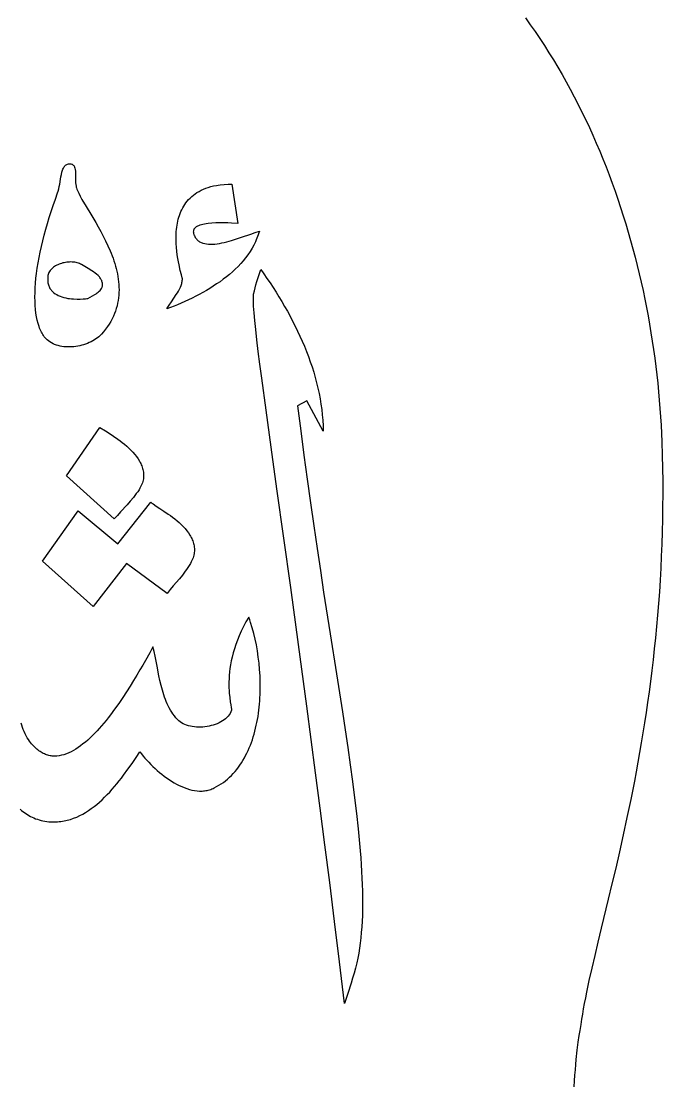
# Model space of a CAD drawing. Extents: x -500 to 500, y -300 to 300.
# Drawn here: x 276.2 to 378, y -31.7 to 137 of the extents above; entities that cross this region are included whole.
import ezdxf

# ---------------------------------------------------------------- set-up
doc = ezdxf.new("R2010")
doc.units = 0
doc.header["$MEASUREMENT"] = 0
doc.layers.add('IMPORT_-_120CM_SUR_70CM-1', color=18, linetype='CONTINUOUS')
doc.layers.add('LAYER_2', color=174, linetype='CONTINUOUS')

msp = doc.modelspace()

# ---------------------------------------------------------------- linework, layer by layer
at = {"layer": 'IMPORT_-_120CM_SUR_70CM-1'}
for points in [[(284.95, 110.62), (285.02, 110.42), (285.11, 110.22), (285.3, 109.78), (285.55, 109.3), (285.82, 108.79), (286.47, 107.68), (287.21, 106.45), (288, 105.12), (288.41, 104.42), (288.81, 103.7), (289.2, 102.96), (289.58, 102.2), (289.95, 101.43), (290.29, 100.64), (290.45, 100.24), (290.61, 99.84), (290.76, 99.44), (290.9, 99.03), (291.03, 98.62), (291.15, 98.21), (291.26, 97.8), (291.36, 97.38), (291.45, 96.96), (291.52, 96.55), (291.59, 96.13), (291.64, 95.71), (291.67, 95.28), (291.69, 94.86), (291.7, 94.44), (291.69, 94.02), (291.67, 93.6), (291.62, 93.17), (291.56, 92.75), (291.48, 92.33), (291.39, 91.91), (291.27, 91.49), (291.13, 91.07), (290.98, 90.66), (290.8, 90.24), (290.6, 89.83), (290.38, 89.42), (290.13, 89.01), (289.86, 88.6), (289.57, 88.2), (289.25, 87.79), (288.9, 87.4), (288.71, 87.2), (288.5, 87), (288.28, 86.82), (288.04, 86.65), (287.79, 86.49), (287.53, 86.33), (287.26, 86.19), (286.98, 86.06), (286.69, 85.94), (286.39, 85.83), (286.09, 85.73), (285.78, 85.64), (285.47, 85.57), (285.15, 85.5), (284.83, 85.45), (284.51, 85.41), (284.2, 85.39), (283.88, 85.37), (283.56, 85.37), (283.25, 85.39), (282.94, 85.41), (282.63, 85.45), (282.34, 85.51), (282.04, 85.58), (281.76, 85.66), (281.49, 85.76), (281.23, 85.88), (280.97, 86.01), (280.74, 86.16), (280.51, 86.32), (280.3, 86.49), (280.1, 86.69), (279.97, 86.84), (279.84, 87), (279.72, 87.17), (279.6, 87.35), (279.49, 87.53), (279.39, 87.73), (279.29, 87.93), (279.19, 88.15), (279.1, 88.37), (279.02, 88.6), (278.86, 89.08), (278.73, 89.6), (278.62, 90.14), (278.53, 90.72), (278.46, 91.32), (278.4, 91.95), (278.38, 92.61), (278.37, 93.29), (278.38, 94), (278.41, 94.73), (278.46, 95.48), (278.53, 96.26), (278.62, 97.05), (278.74, 97.87), (278.87, 98.7), (279.02, 99.56), (279.19, 100.42), (279.38, 101.31), (279.59, 102.2), (279.82, 103.12), (280.07, 104.04), (280.34, 104.98), (280.62, 105.92), (280.93, 106.88), (281.26, 107.84), (281.6, 108.82), (281.96, 109.8), (282.07, 110.11), (282.15, 110.45), (282.23, 110.82), (282.29, 111.2), (282.42, 111.99), (282.48, 112.38), (282.56, 112.75), (282.65, 113.11), (282.75, 113.44), (282.81, 113.59), (282.88, 113.73), (282.95, 113.87), (283.03, 113.99), (283.12, 114.1), (283.21, 114.19), (283.31, 114.27), (283.42, 114.34), (283.54, 114.39), (283.67, 114.42), (283.81, 114.44), (283.97, 114.44), (284.08, 114.42), (284.19, 114.39), (284.28, 114.35), (284.37, 114.29), (284.44, 114.23), (284.51, 114.15), (284.57, 114.07), (284.62, 113.97), (284.66, 113.87), (284.69, 113.76), (284.75, 113.51), (284.78, 113.25), (284.8, 112.96), (284.81, 112.35), (284.81, 111.73), (284.82, 111.43), (284.85, 111.14), (284.89, 110.87), (284.92, 110.74)], [(299.29, 91.4), (299.46, 91.69), (299.63, 91.98), (300.01, 92.54), (300.41, 93.11), (300.79, 93.67), (300.97, 93.95), (301.15, 94.24), (301.3, 94.53), (301.44, 94.83), (301.56, 95.13), (301.65, 95.44), (301.69, 95.6), (301.72, 95.76), (301.74, 95.92), (301.76, 96.09), (301.75, 96.17), (301.71, 96.32), (301.59, 96.8), (301.42, 97.5), (301.22, 98.38), (301.12, 98.88), (301.03, 99.41), (300.94, 99.97), (300.87, 100.56), (300.81, 101.16), (300.77, 101.79), (300.75, 102.42), (300.76, 103.06), (300.77, 103.38), (300.79, 103.71), (300.82, 104.03), (300.86, 104.35), (300.9, 104.67), (300.96, 104.99), (301.03, 105.31), (301.1, 105.63), (301.19, 105.94), (301.29, 106.25), (301.4, 106.55), (301.52, 106.85), (301.65, 107.14), (301.8, 107.43), (301.96, 107.71), (302.14, 107.98), (302.32, 108.25), (302.53, 108.51), (302.74, 108.76), (302.98, 109), (303.23, 109.23), (303.49, 109.46), (303.77, 109.67), (304.07, 109.87), (304.39, 110.06), (304.73, 110.23), (305.08, 110.4), (305.45, 110.55), (305.84, 110.69), (306.26, 110.81), (306.69, 110.92), (307.14, 111.01), (307.45, 111.06), (307.76, 111.1), (308.38, 111.15), (309, 111.18), (309.62, 111.22), (310.56, 104.96), (309.54, 105.02), (308.95, 105.04), (308.33, 105.06), (307.7, 105.06), (307.06, 105.05), (306.44, 105.01), (305.83, 104.96), (305.55, 104.92), (305.27, 104.87), (305.01, 104.82), (304.76, 104.75), (304.53, 104.68), (304.32, 104.6), (304.13, 104.51), (303.96, 104.41), (303.81, 104.3), (303.69, 104.18), (303.64, 104.11), (303.59, 104.04), (303.55, 103.97), (303.53, 103.89), (303.5, 103.82), (303.49, 103.73), (303.48, 103.65), (303.49, 103.56), (303.5, 103.47), (303.52, 103.37), (303.55, 103.27), (303.58, 103.17), (303.65, 103.03), (303.72, 102.89), (303.79, 102.76), (303.88, 102.64), (303.97, 102.52), (304.06, 102.42), (304.16, 102.32), (304.27, 102.23), (304.38, 102.15), (304.49, 102.07), (304.61, 102.01), (304.74, 101.94), (304.87, 101.89), (305.01, 101.84), (305.29, 101.76), (305.59, 101.71), (305.9, 101.67), (306.23, 101.66), (306.57, 101.67), (306.92, 101.7), (307.28, 101.74), (307.64, 101.8), (308.02, 101.87), (308.4, 101.95), (308.79, 102.05), (309.57, 102.26), (310.35, 102.51), (311.13, 102.77), (312.62, 103.29), (313.31, 103.53), (313.96, 103.74), (313.88, 103.46), (313.78, 103.17), (313.69, 102.89), (313.58, 102.62), (313.47, 102.34), (313.35, 102.07), (313.08, 101.54), (312.8, 101.02), (312.48, 100.51), (312.15, 100.01), (311.79, 99.53), (311.41, 99.06), (311.01, 98.6), (310.59, 98.16), (310.15, 97.72), (309.69, 97.3), (309.22, 96.89), (308.73, 96.49), (308.23, 96.1), (307.72, 95.72), (307.19, 95.36), (306.66, 95.01), (306.11, 94.66), (305.56, 94.33), (305, 94.01), (304.44, 93.7), (303.87, 93.41), (303.3, 93.12), (302.72, 92.84), (302.15, 92.58), (301.57, 92.32), (301, 92.07), (300.43, 91.84), (299.86, 91.62)], [(285.74, 98.44), (285.59, 98.53), (285.42, 98.6), (285.25, 98.67), (285.07, 98.72), (284.88, 98.77), (284.69, 98.8), (284.49, 98.83), (284.28, 98.84), (284.07, 98.85), (283.86, 98.84), (283.65, 98.83), (283.44, 98.81), (283.23, 98.78), (283.01, 98.74), (282.8, 98.69), (282.6, 98.63), (282.39, 98.57), (282.19, 98.49), (282, 98.41), (281.82, 98.32), (281.64, 98.23), (281.47, 98.12), (281.31, 98.01), (281.16, 97.89), (281.02, 97.77), (280.89, 97.63), (280.78, 97.49), (280.68, 97.35), (280.59, 97.2), (280.52, 97.04), (280.47, 96.87), (280.43, 96.71), (280.41, 96.5), (280.39, 96.29), (280.39, 96.1), (280.39, 95.91), (280.41, 95.73), (280.43, 95.56), (280.46, 95.4), (280.5, 95.24), (280.55, 95.09), (280.61, 94.94), (280.67, 94.8), (280.75, 94.67), (280.83, 94.54), (280.91, 94.42), (281, 94.31), (281.1, 94.2), (281.21, 94.1), (281.32, 94), (281.55, 93.82), (281.81, 93.67), (282.07, 93.53), (282.35, 93.41), (282.65, 93.3), (282.94, 93.22), (283.25, 93.14), (283.56, 93.08), (283.86, 93.04), (284.17, 93), (284.47, 92.98), (285.04, 92.95), (285.56, 92.96), (286.01, 92.98), (286.37, 93.02), (286.62, 93.05), (286.73, 93.08), (287.1, 93.27), (287.49, 93.48), (287.88, 93.7), (288.06, 93.81), (288.24, 93.94), (288.41, 94.07), (288.57, 94.2), (288.71, 94.35), (288.83, 94.5), (288.93, 94.66), (289.01, 94.84), (289.04, 94.93), (289.06, 95.02), (289.07, 95.11), (289.08, 95.21), (289.07, 95.35), (289.06, 95.49), (289.03, 95.63), (288.99, 95.76), (288.95, 95.89), (288.89, 96.01), (288.82, 96.13), (288.75, 96.25), (288.67, 96.37), (288.58, 96.48), (288.38, 96.7), (288.15, 96.9), (287.91, 97.1), (287.65, 97.29), (287.38, 97.47), (286.82, 97.81), (286.26, 98.13)], [(327.48, -18.8), (326.68, -12.21), (325.89, -5.82), (325.12, 0.38), (324.36, 6.37), (323.61, 12.17), (322.89, 17.77), (321.49, 28.37), (320.17, 38.18), (318.94, 47.2), (316.76, 62.85), (315.84, 69.49), (315.03, 75.34), (314.35, 80.39), (314.05, 82.62), (313.8, 84.65), (313.57, 86.49), (313.38, 88.12), (313.23, 89.56), (313.12, 90.8), (313.05, 91.84), (313.02, 92.28), (313.01, 92.68), (313.01, 93.03), (313.02, 93.33), (313.04, 93.57), (313.06, 93.77), (313.17, 94.27), (313.3, 94.76), (313.43, 95.24), (313.58, 95.73), (313.88, 96.69), (314.03, 97.17), (314.18, 97.66), (314.68, 96.96), (315.17, 96.25), (315.66, 95.53), (316.14, 94.8), (316.61, 94.06), (317.07, 93.32), (317.53, 92.56), (317.97, 91.8), (318.41, 91.04), (318.83, 90.26), (319.24, 89.48), (319.64, 88.69), (320.03, 87.9), (320.4, 87.1), (320.76, 86.3), (321.1, 85.48), (321.43, 84.67), (321.75, 83.85), (322.04, 83.02), (322.32, 82.19), (322.58, 81.36), (322.83, 80.52), (323.05, 79.68), (323.25, 78.84), (323.44, 77.99), (323.6, 77.15), (323.74, 76.29), (323.86, 75.44), (323.95, 74.59), (324.03, 73.73), (324.07, 72.87), (324.1, 72.01), (321.52, 76.8), (320.04, 76.03), (320.53, 72.07), (321.02, 68.18), (321.53, 64.37), (322.05, 60.64), (322.58, 56.98), (323.11, 53.39), (323.64, 49.89), (324.16, 46.46), (325.2, 39.83), (326.2, 33.5), (327.14, 27.49), (327.58, 24.6), (327.99, 21.79), (328.38, 19.06), (328.75, 16.41), (329.08, 13.83), (329.38, 11.34), (329.64, 8.92), (329.76, 7.74), (329.87, 6.58), (329.97, 5.44), (330.05, 4.32), (330.13, 3.23), (330.19, 2.15), (330.24, 1.09), (330.29, 0.05), (330.31, -0.97), (330.33, -1.97), (330.33, -2.95), (330.32, -3.9), (330.3, -4.84), (330.26, -5.76), (330.21, -6.66), (330.14, -7.54), (330.06, -8.39), (329.97, -9.23), (329.86, -10.05), (329.73, -10.84), (329.58, -11.62), (329.42, -12.37), (329.22, -13.19), (329, -14), (328.76, -14.8), (328.51, -15.6), (327.99, -17.2), (327.73, -18)], [(290.94, 58.07), (283.39, 64.92), (288.66, 72.61), (289.57, 72.04), (290.16, 71.67), (290.82, 71.23), (291.51, 70.75), (291.87, 70.49), (292.22, 70.21), (292.58, 69.93), (292.92, 69.63), (293.26, 69.32), (293.59, 69), (293.9, 68.67), (294.2, 68.33), (294.48, 67.98), (294.73, 67.62), (294.96, 67.25), (295.06, 67.06), (295.15, 66.87), (295.24, 66.68), (295.32, 66.49), (295.39, 66.29), (295.45, 66.09), (295.5, 65.9), (295.54, 65.69), (295.57, 65.49), (295.59, 65.29), (295.6, 65.08), (295.6, 64.87), (295.59, 64.66), (295.56, 64.45), (295.52, 64.24), (295.47, 64.03), (295.41, 63.81), (295.33, 63.59), (295.24, 63.38), (295.13, 63.16), (295.01, 62.94), (294.87, 62.71), (294.66, 62.4), (294.44, 62.09), (294.21, 61.79), (293.98, 61.49), (293.49, 60.9), (292.99, 60.33), (291.96, 59.21), (291.44, 58.64)], [(285.23, 59.36), (291.51, 54.11), (296.75, 60.73), (296.92, 60.6), (297.12, 60.45), (297.61, 60.13), (298.18, 59.75), (298.82, 59.33), (299.5, 58.86), (299.85, 58.61), (300.2, 58.34), (300.55, 58.07), (300.9, 57.79), (301.23, 57.49), (301.56, 57.19), (301.88, 56.87), (302.18, 56.55), (302.46, 56.21), (302.71, 55.87), (302.95, 55.51), (303.05, 55.33), (303.15, 55.15), (303.24, 54.96), (303.33, 54.78), (303.4, 54.59), (303.47, 54.4), (303.53, 54.2), (303.57, 54), (303.61, 53.81), (303.64, 53.6), (303.66, 53.4), (303.66, 53.2), (303.66, 52.99), (303.64, 52.78), (303.61, 52.57), (303.57, 52.35), (303.51, 52.14), (303.45, 51.92), (303.37, 51.7), (303.27, 51.48), (303.16, 51.26), (303.04, 51.03), (302.84, 50.71), (302.64, 50.39), (302.43, 50.08), (302.21, 49.78), (301.75, 49.18), (301.28, 48.59), (300.3, 47.44), (299.82, 46.86), (299.35, 46.27), (292.88, 50.99), (287.59, 44.16), (279.57, 51.4)]]:
    msp.add_lwpolyline(points, close=True, dxfattribs=at)
msp.add_lwpolyline([(276.01, 12.02), (276.23, 11.84), (276.45, 11.66), (276.68, 11.49), (276.92, 11.33), (277.16, 11.17), (277.41, 11.02), (277.67, 10.89), (277.93, 10.76), (278.2, 10.64), (278.47, 10.52), (278.75, 10.42), (279.04, 10.33), (279.33, 10.25), (279.63, 10.18), (279.94, 10.12), (280.26, 10.07), (280.58, 10.04), (280.91, 10.02), (281.24, 10.01), (281.59, 10.01), (281.94, 10.03), (282.2, 10.05), (282.47, 10.08), (282.73, 10.11), (282.99, 10.16), (283.24, 10.21), (283.5, 10.27), (284, 10.41), (284.5, 10.58), (284.99, 10.78), (285.47, 11), (285.94, 11.25), (286.4, 11.51), (286.86, 11.8), (287.3, 12.11), (287.74, 12.44), (288.18, 12.79), (288.6, 13.15), (289.02, 13.53), (289.42, 13.93), (289.83, 14.33), (290.22, 14.75), (290.61, 15.18), (290.98, 15.61), (291.36, 16.06), (291.72, 16.51), (292.08, 16.97), (292.43, 17.43), (293.11, 18.36), (293.77, 19.29), (294.4, 20.21), (295, 21.12), (295.25, 20.79), (295.53, 20.46), (295.81, 20.13), (296.11, 19.8), (296.42, 19.47), (296.74, 19.14), (297.07, 18.81), (297.41, 18.49), (297.77, 18.17), (298.13, 17.86), (298.49, 17.56), (298.87, 17.27), (299.25, 16.99), (299.64, 16.72), (300.03, 16.47), (300.43, 16.23), (300.83, 16), (301.23, 15.8), (301.64, 15.61), (302.05, 15.44), (302.46, 15.29), (302.86, 15.17), (303.27, 15.06), (303.68, 14.98), (304.08, 14.93), (304.49, 14.91), (304.88, 14.91), (305.08, 14.92), (305.28, 14.94), (305.47, 14.97), (305.67, 15.01), (305.86, 15.05), (306.05, 15.1), (306.24, 15.17), (306.43, 15.23), (306.62, 15.31), (306.8, 15.4), (307.18, 15.6), (307.55, 15.81), (307.91, 16.04), (308.26, 16.28), (308.59, 16.54), (308.92, 16.81), (309.23, 17.09), (309.54, 17.39), (309.83, 17.69), (310.11, 18.01), (310.38, 18.34), (310.64, 18.68), (310.89, 19.03), (311.13, 19.39), (311.36, 19.76), (311.58, 20.15), (311.79, 20.54), (311.99, 20.93), (312.18, 21.34), (312.36, 21.76), (312.54, 22.18), (312.7, 22.61), (312.85, 23.05), (312.99, 23.49), (313.13, 23.94), (313.25, 24.4), (313.37, 24.86), (313.48, 25.33), (313.58, 25.8), (313.67, 26.27), (313.75, 26.75), (313.82, 27.24), (313.89, 27.73), (313.94, 28.22), (313.99, 28.71), (314.03, 29.2), (314.06, 29.7), (314.09, 30.2), (314.1, 30.7), (314.11, 31.2), (314.11, 32.2), (314.07, 33.2), (314.01, 34.2), (313.92, 35.19), (313.8, 36.16), (313.66, 37.13), (313.49, 38.08), (313.29, 39.01), (313.07, 39.92), (312.83, 40.81), (312.57, 41.67), (312.43, 42.08), (312.28, 42.49), (311.84, 41.74), (311.45, 40.99), (311.09, 40.26), (310.76, 39.54), (310.48, 38.83), (310.22, 38.14), (310, 37.47), (309.81, 36.81), (309.64, 36.17), (309.51, 35.55), (309.39, 34.95), (309.3, 34.36), (309.23, 33.8), (309.18, 33.25), (309.15, 32.73), (309.14, 32.23), (309.13, 31.75), (309.14, 31.29), (309.16, 30.86), (309.19, 30.45), (309.27, 29.72), (309.35, 29.08), (309.44, 28.56), (309.51, 28.16), (309.56, 27.87), (309.56, 27.78), (309.55, 27.72), (309.46, 27.47), (309.33, 27.22), (309.18, 26.99), (309.01, 26.77), (308.82, 26.57), (308.6, 26.37), (308.37, 26.19), (308.12, 26.02), (307.85, 25.87), (307.57, 25.72), (307.27, 25.59), (306.97, 25.47), (306.65, 25.37), (306.33, 25.28), (306, 25.2), (305.67, 25.14), (305.33, 25.1), (304.99, 25.06), (304.65, 25.04), (304.32, 25.04), (303.98, 25.05), (303.65, 25.08), (303.33, 25.12), (303.02, 25.18), (302.71, 25.26), (302.42, 25.35), (302.13, 25.46), (301.87, 25.58), (301.62, 25.72), (301.38, 25.88), (301.17, 26.05), (300.97, 26.24), (300.72, 26.53), (300.49, 26.82), (300.26, 27.13), (300.06, 27.44), (299.86, 27.76), (299.68, 28.08), (299.51, 28.41), (299.35, 28.75), (299.2, 29.1), (299.06, 29.45), (298.93, 29.81), (298.8, 30.17), (298.69, 30.54), (298.58, 30.91), (298.38, 31.66), (298.2, 32.42), (298.03, 33.19), (297.73, 34.74), (297.58, 35.51), (297.42, 36.28), (297.25, 37.04), (297.07, 37.78), (296.57, 36.85), (295.88, 35.61), (295.47, 34.89), (295.02, 34.11), (294.54, 33.29), (294.02, 32.43), (293.47, 31.55), (292.9, 30.64), (292.29, 29.72), (291.66, 28.8), (291, 27.89), (290.33, 26.99), (289.98, 26.54), (289.64, 26.11), (289.28, 25.68), (288.93, 25.26), (288.57, 24.85), (288.21, 24.46), (287.84, 24.07), (287.47, 23.7), (287.1, 23.34), (286.73, 23), (286.36, 22.68), (285.98, 22.37), (285.61, 22.08), (285.23, 21.81), (284.85, 21.56), (284.48, 21.34), (284.1, 21.13), (283.72, 20.95), (283.35, 20.8), (282.97, 20.67), (282.6, 20.57), (282.23, 20.5), (281.86, 20.45), (281.67, 20.44), (281.49, 20.44), (281.31, 20.45), (281.12, 20.46), (280.94, 20.48), (280.76, 20.51), (280.58, 20.55), (280.4, 20.6), (280.22, 20.65), (280.05, 20.72), (279.87, 20.79), (279.69, 20.87), (279.52, 20.96), (279.34, 21.07), (279.17, 21.18), (279, 21.3), (278.83, 21.43), (278.66, 21.57), (278.49, 21.72), (278.32, 21.88), (278.16, 22.05), (277.99, 22.23), (277.83, 22.42), (277.67, 22.62), (277.51, 22.83), (277.35, 23.06), (277.15, 23.36), (276.96, 23.68), (276.8, 24), (276.64, 24.33), (276.51, 24.66), (276.38, 25), (276.27, 25.34), (276.17, 25.69)], dxfattribs=at)
at = {"layer": 'LAYER_2'}
msp.add_lwpolyline([(356.16, 137.57), (356.94, 136.49), (357.71, 135.4), (358.46, 134.3), (359.19, 133.18), (359.91, 132.05), (360.62, 130.91), (361.31, 129.76), (361.98, 128.6), (362.64, 127.43), (363.29, 126.25), (363.92, 125.06), (364.54, 123.85), (365.14, 122.64), (365.73, 121.42), (366.31, 120.19), (366.87, 118.96), (367.41, 117.71), (367.95, 116.46), (368.46, 115.2), (368.97, 113.93), (369.45, 112.66), (369.93, 111.38), (370.39, 110.09), (370.84, 108.8), (371.27, 107.51), (371.69, 106.2), (372.09, 104.9), (372.48, 103.59), (372.86, 102.27), (373.22, 100.95), (373.57, 99.63), (373.91, 98.3), (374.23, 96.97), (374.53, 95.64), (374.83, 94.31), (375.11, 92.97), (375.37, 91.64), (375.63, 90.3), (375.87, 88.96), (376.09, 87.62), (376.3, 86.28), (376.5, 84.94), (376.69, 83.61), (376.86, 82.27), (377.02, 80.93), (377.16, 79.6), (377.3, 78.26), (377.41, 76.93), (377.52, 75.6), (377.61, 74.28), (377.69, 72.95), (377.76, 71.63), (377.81, 70.32), (377.87, 68.21), (377.92, 66.13), (377.95, 64.07), (377.95, 62.03), (377.94, 60.02), (377.92, 58.02), (377.87, 56.05), (377.81, 54.09), (377.73, 52.16), (377.64, 50.25), (377.54, 48.36), (377.42, 46.5), (377.28, 44.65), (377.14, 42.82), (376.98, 41.02), (376.81, 39.23), (376.62, 37.47), (376.43, 35.73), (376.22, 34.01), (376.01, 32.31), (375.79, 30.63), (375.56, 28.97), (375.32, 27.34), (375.07, 25.72), (374.81, 24.13), (374.55, 22.55), (374.28, 21), (374.01, 19.47), (373.73, 17.95), (373.45, 16.46), (372.87, 13.54), (372.28, 10.7), (371.68, 7.95), (371.08, 5.27), (370.49, 2.68), (369.89, 0.17), (369.31, -2.26), (368.19, -6.88), (367.66, -9.06), (367.16, -11.17), (366.69, -13.19), (366.25, -15.14), (365.86, -17.01), (365.68, -17.91), (365.51, -18.79), (365.35, -19.66), (365.2, -20.5), (365.07, -21.32), (364.95, -22.13), (364.8, -23.08), (364.66, -23.91), (364.51, -24.97), (364.35, -26.23), (364.19, -27.68), (364.11, -28.47), (364.04, -29.31), (363.97, -30.18), (363.92, -31.1), (363.87, -32.05)], dxfattribs=at)

doc.saveas('drawing.dxf')
